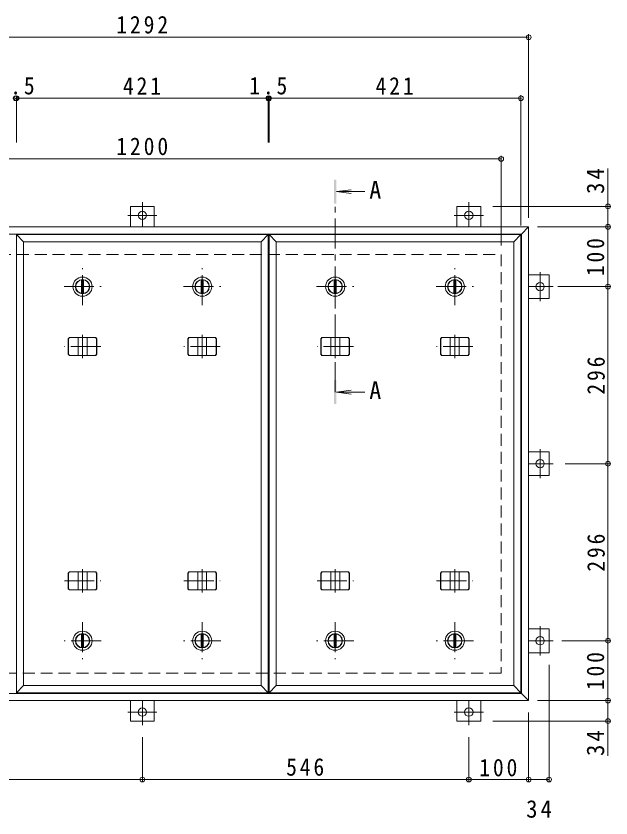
# Model space of a CAD drawing. Units: millimetres at full size, sheet at 1:10. Extents: x -1809 to 1925, y -1353 to 1371.
# Drawn here: x -1069 to -74, y 31 to 1371 of the extents above; entities that cross this region are included whole.
import ezdxf
from ezdxf.enums import TextEntityAlignment as Align

# ---------------------------------------------------------------- set-up
doc = ezdxf.new("R2010")
doc.units = ezdxf.units.MM
doc.header["$LTSCALE"] = 10
doc.header["$PDMODE"] = 32
doc.header["$PDSIZE"] = 8
doc.linetypes.add('CHAIN1', pattern=[8, 5, -1, 1, -1])
doc.linetypes.add('DASHED2', pattern=[3, 2, -1])
for name, color, linetype, lineweight in [('0-1_躯体', 2, 'DASHED2', 9), ('0-2_仕上', 3, 'Continuous', 9), ('0-3_建具', 4, 'Continuous', 9), ('0-5_寸法', 4, 'Continuous', 9), ('0-C', 2, 'Continuous', 9), ('0-E', 3, 'Continuous', 9), ('0-F', 7, 'Continuous', 9)]:
    doc.layers.add(name, color=color, linetype=linetype, lineweight=lineweight)
doc.styles.add('ＭＳ ゴシック', font='')
doc.styles.get('ＭＳ ゴシック').set_extended_font_data('MS Gothic')

msp = doc.modelspace()

# ---------------------------------------------------------------- linework, layer by layer
at = {"layer": '0-1_躯体'}
for p, q in [((-1457.55, 972.97), (-257.55, 972.97)), ((-257.55, 972.97), (-257.55, 272.97)), ((-257.55, 272.97), (-1457.55, 272.97))]:
    msp.add_line(p, q, dxfattribs=at)
at = {"layer": '0-2_仕上'}
for p, q in [((-1068.05, 1005.97), (-1056.05, 993.97)), ((-1068.05, 1005.97), (-647.05, 1005.97)), ((-1068.05, 1005.97), (-1068.05, 239.97)), ((-659.05, 993.97), (-647.05, 1005.97)), ((-647.05, 1005.97), (-647.05, 239.97)), ((-645.55, 1005.97), (-633.55, 993.97)), ((-645.55, 1005.97), (-224.55, 1005.97)), ((-645.55, 1005.97), (-645.55, 239.97)), ((-236.55, 993.97), (-224.55, 1005.97)), ((-224.55, 1005.97), (-224.55, 239.97)), ((-1056.05, 993.97), (-659.05, 993.97)), ((-1056.05, 993.97), (-1056.05, 251.97)), ((-659.05, 993.97), (-659.05, 251.97)), ((-633.55, 993.97), (-236.55, 993.97)), ((-633.55, 993.97), (-633.55, 251.97)), ((-236.55, 993.97), (-236.55, 251.97)), ((-1068.05, 239.97), (-1056.05, 251.97)), ((-1056.05, 251.97), (-659.05, 251.97)), ((-659.05, 251.97), (-647.05, 239.97)), ((-645.55, 239.97), (-633.55, 251.97)), ((-633.55, 251.97), (-236.55, 251.97)), ((-236.55, 251.97), (-224.55, 239.97)), ((-1068.05, 239.97), (-647.05, 239.97)), ((-645.55, 239.97), (-224.55, 239.97))]:
    msp.add_line(p, q, dxfattribs=at)
at = {"layer": '0-3_建具', "color": 2}
for p, q in [((-1503.55, 1018.97), (-211.55, 1018.97)), ((-223.55, 1006.97), (-211.55, 1018.97)), ((-211.55, 1018.97), (-211.55, 226.97)), ((-1491.55, 1006.97), (-223.55, 1006.97)), ((-223.55, 238.97), (-223.55, 1006.97)), ((-223.55, 238.97), (-1491.55, 238.97)), ((-223.55, 238.97), (-211.55, 226.97)), ((-211.55, 226.97), (-1503.55, 226.97))]:
    msp.add_line(p, q, dxfattribs=at)
at = {"layer": '0-3_建具'}
for p, q in [((-981.38, 831.97), (-979.65, 833.97)), ((-981.38, 805.97), (-981.38, 831.97)), ((-980.98, 831.97), (-981.38, 831.97)), ((-980.98, 831.97), (-979.25, 833.97)), ((-980.98, 805.97), (-980.98, 831.97)), ((-935.44, 833.97), (-979.65, 833.97)), ((-965.05, 803.97), (-965.05, 833.97)), ((-950.05, 803.97), (-950.05, 833.97)), ((-934.11, 831.97), (-935.84, 833.97)), ((-933.71, 831.97), (-935.44, 833.97)), ((-934.11, 805.97), (-934.11, 831.97)), ((-934.11, 831.97), (-933.71, 831.97)), ((-933.71, 805.97), (-933.71, 831.97)), ((-781.38, 831.97), (-779.65, 833.97)), ((-781.38, 805.97), (-781.38, 831.97)), ((-780.98, 831.97), (-781.38, 831.97)), ((-780.98, 831.97), (-779.25, 833.97)), ((-780.98, 805.97), (-780.98, 831.97)), ((-735.44, 833.97), (-779.65, 833.97)), ((-765.05, 803.97), (-765.05, 833.97)), ((-750.05, 803.97), (-750.05, 833.97)), ((-734.11, 831.97), (-735.84, 833.97)), ((-733.71, 831.97), (-735.44, 833.97)), ((-734.11, 805.97), (-734.11, 831.97)), ((-734.11, 831.97), (-733.71, 831.97)), ((-733.71, 805.97), (-733.71, 831.97)), ((-558.88, 831.97), (-557.15, 833.97)), ((-558.88, 805.97), (-558.88, 831.97)), ((-558.48, 831.97), (-558.88, 831.97)), ((-558.48, 831.97), (-556.75, 833.97)), ((-558.48, 805.97), (-558.48, 831.97)), ((-512.94, 833.97), (-557.15, 833.97)), ((-542.55, 803.97), (-542.55, 833.97)), ((-527.55, 803.97), (-527.55, 833.97)), ((-511.61, 831.97), (-513.34, 833.97)), ((-511.21, 831.97), (-512.94, 833.97)), ((-511.61, 805.97), (-511.61, 831.97)), ((-511.61, 831.97), (-511.21, 831.97)), ((-511.21, 805.97), (-511.21, 831.97)), ((-358.88, 831.97), (-357.15, 833.97)), ((-358.88, 805.97), (-358.88, 831.97)), ((-358.48, 831.97), (-358.88, 831.97)), ((-358.48, 831.97), (-356.75, 833.97)), ((-358.48, 805.97), (-358.48, 831.97)), ((-312.94, 833.97), (-357.15, 833.97)), ((-342.55, 803.97), (-342.55, 833.97)), ((-327.55, 803.97), (-327.55, 833.97)), ((-311.61, 831.97), (-313.34, 833.97)), ((-311.21, 831.97), (-312.94, 833.97)), ((-311.61, 805.97), (-311.61, 831.97)), ((-311.61, 831.97), (-311.21, 831.97)), ((-311.21, 805.97), (-311.21, 831.97)), ((-981.38, 805.97), (-979.65, 803.97)), ((-980.98, 805.97), (-981.38, 805.97)), ((-980.98, 805.97), (-979.25, 803.97)), ((-934.11, 805.97), (-935.84, 803.97)), ((-933.71, 805.97), (-935.44, 803.97)), ((-934.11, 805.97), (-933.71, 805.97)), ((-781.38, 805.97), (-779.65, 803.97)), ((-780.98, 805.97), (-781.38, 805.97)), ((-780.98, 805.97), (-779.25, 803.97)), ((-734.11, 805.97), (-735.84, 803.97)), ((-733.71, 805.97), (-735.44, 803.97)), ((-734.11, 805.97), (-733.71, 805.97)), ((-558.88, 805.97), (-557.15, 803.97)), ((-558.48, 805.97), (-558.88, 805.97)), ((-558.48, 805.97), (-556.75, 803.97)), ((-511.61, 805.97), (-513.34, 803.97)), ((-511.21, 805.97), (-512.94, 803.97)), ((-511.61, 805.97), (-511.21, 805.97)), ((-358.88, 805.97), (-357.15, 803.97)), ((-358.48, 805.97), (-358.88, 805.97)), ((-358.48, 805.97), (-356.75, 803.97)), ((-311.61, 805.97), (-313.34, 803.97)), ((-311.21, 805.97), (-312.94, 803.97)), ((-311.61, 805.97), (-311.21, 805.97)), ((-979.65, 803.97), (-935.44, 803.97)), ((-779.65, 803.97), (-735.44, 803.97)), ((-557.15, 803.97), (-512.94, 803.97)), ((-357.15, 803.97), (-312.94, 803.97)), ((-981.38, 439.97), (-979.65, 441.97)), ((-980.98, 439.97), (-981.38, 439.97)), ((-981.38, 439.97), (-981.38, 413.97)), ((-980.98, 439.97), (-979.25, 441.97)), ((-980.98, 439.97), (-980.98, 413.97)), ((-935.44, 441.97), (-979.65, 441.97)), ((-965.05, 441.97), (-965.05, 411.97)), ((-950.05, 441.97), (-950.05, 411.97)), ((-934.11, 439.97), (-935.84, 441.97)), ((-933.71, 439.97), (-935.44, 441.97)), ((-934.11, 439.97), (-933.71, 439.97)), ((-934.11, 439.97), (-934.11, 413.97)), ((-933.71, 439.97), (-933.71, 413.97)), ((-781.38, 439.97), (-779.65, 441.97)), ((-780.98, 439.97), (-781.38, 439.97)), ((-781.38, 439.97), (-781.38, 413.97)), ((-780.98, 439.97), (-779.25, 441.97)), ((-780.98, 439.97), (-780.98, 413.97)), ((-735.44, 441.97), (-779.65, 441.97)), ((-765.05, 441.97), (-765.05, 411.97)), ((-750.05, 441.97), (-750.05, 411.97)), ((-734.11, 439.97), (-735.84, 441.97)), ((-733.71, 439.97), (-735.44, 441.97)), ((-734.11, 439.97), (-733.71, 439.97)), ((-734.11, 439.97), (-734.11, 413.97)), ((-733.71, 439.97), (-733.71, 413.97)), ((-558.88, 439.97), (-557.15, 441.97)), ((-558.48, 439.97), (-558.88, 439.97)), ((-558.88, 439.97), (-558.88, 413.97)), ((-558.48, 439.97), (-556.75, 441.97)), ((-558.48, 439.97), (-558.48, 413.97)), ((-512.94, 441.97), (-557.15, 441.97)), ((-542.55, 441.97), (-542.55, 411.97)), ((-527.55, 441.97), (-527.55, 411.97)), ((-511.61, 439.97), (-513.34, 441.97)), ((-511.21, 439.97), (-512.94, 441.97)), ((-511.61, 439.97), (-511.21, 439.97)), ((-511.61, 439.97), (-511.61, 413.97)), ((-511.21, 439.97), (-511.21, 413.97)), ((-358.88, 439.97), (-357.15, 441.97)), ((-358.48, 439.97), (-358.88, 439.97)), ((-358.88, 439.97), (-358.88, 413.97)), ((-358.48, 439.97), (-356.75, 441.97)), ((-358.48, 439.97), (-358.48, 413.97)), ((-312.94, 441.97), (-357.15, 441.97)), ((-342.55, 441.97), (-342.55, 411.97)), ((-327.55, 441.97), (-327.55, 411.97)), ((-311.61, 439.97), (-313.34, 441.97)), ((-311.21, 439.97), (-312.94, 441.97)), ((-311.61, 439.97), (-311.21, 439.97)), ((-311.61, 439.97), (-311.61, 413.97)), ((-311.21, 439.97), (-311.21, 413.97)), ((-980.98, 413.97), (-981.38, 413.97)), ((-981.38, 413.97), (-979.65, 411.97)), ((-980.98, 413.97), (-979.25, 411.97)), ((-979.65, 411.97), (-935.44, 411.97)), ((-934.11, 413.97), (-935.84, 411.97)), ((-933.71, 413.97), (-935.44, 411.97)), ((-934.11, 413.97), (-933.71, 413.97)), ((-780.98, 413.97), (-781.38, 413.97)), ((-781.38, 413.97), (-779.65, 411.97)), ((-780.98, 413.97), (-779.25, 411.97)), ((-779.65, 411.97), (-735.44, 411.97)), ((-734.11, 413.97), (-735.84, 411.97)), ((-733.71, 413.97), (-735.44, 411.97)), ((-734.11, 413.97), (-733.71, 413.97)), ((-558.48, 413.97), (-558.88, 413.97)), ((-558.88, 413.97), (-557.15, 411.97)), ((-558.48, 413.97), (-556.75, 411.97)), ((-557.15, 411.97), (-512.94, 411.97)), ((-511.61, 413.97), (-513.34, 411.97)), ((-511.21, 413.97), (-512.94, 411.97)), ((-511.61, 413.97), (-511.21, 413.97)), ((-358.48, 413.97), (-358.88, 413.97)), ((-358.88, 413.97), (-357.15, 411.97)), ((-358.48, 413.97), (-356.75, 411.97)), ((-357.15, 411.97), (-312.94, 411.97)), ((-311.61, 413.97), (-313.34, 411.97)), ((-311.21, 413.97), (-312.94, 411.97)), ((-311.61, 413.97), (-311.21, 413.97))]:
    msp.add_line(p, q, dxfattribs=at)
at = {"layer": '0-3_建具', "linetype": 'CHAIN1'}
for p, q in [((-957.55, 799.51), (-957.55, 838.43)), ((-757.55, 799.51), (-757.55, 838.43)), ((-535.05, 799.51), (-535.05, 838.43)), ((-335.05, 799.51), (-335.05, 838.43)), ((-927.16, 818.97), (-987.93, 818.97)), ((-727.16, 818.97), (-787.93, 818.97)), ((-504.66, 818.97), (-565.43, 818.97)), ((-304.66, 818.97), (-365.43, 818.97)), ((-957.55, 446.43), (-957.55, 407.51)), ((-757.55, 446.43), (-757.55, 407.51)), ((-535.05, 446.43), (-535.05, 407.51)), ((-335.05, 446.43), (-335.05, 407.51)), ((-987.93, 426.97), (-927.16, 426.97)), ((-787.93, 426.97), (-727.16, 426.97)), ((-565.43, 426.97), (-504.66, 426.97)), ((-365.43, 426.97), (-304.66, 426.97))]:
    msp.add_line(p, q, dxfattribs=at)
at = {"layer": '0-5_寸法'}
for p, q in [((-533.05, 1077.79), (-508.26, 1081.05)), ((-533.05, 1077.79), (-508.26, 1074.52)), ((-533.05, 1077.79), (-485.58, 1077.79)), ((-533.05, 742.66), (-508.26, 745.93)), ((-533.05, 742.66), (-508.26, 739.4)), ((-533.05, 742.66), (-485.58, 742.66))]:
    msp.add_line(p, q, dxfattribs=at)
at = {"layer": '0-5_寸法', "linetype": 'CHAIN1'}
msp.add_line((-535.05, 742.66), (-535.05, 1057.79), dxfattribs=at)
at = {"layer": '0-5_寸法'}
for points in [[(-533.05, 1097.79), (-537.05, 1097.79), (-533.05, 1057.79), (-537.05, 1057.79)], [(-533.05, 722.66), (-537.05, 722.66), (-533.05, 762.66), (-537.05, 762.66)]]:
    msp.add_solid(points, dxfattribs=at)
at = {"layer": '0-C', "linetype": 'CHAIN1'}
for p, q in [((-957.55, 887.97), (-957.55, 949.97)), ((-757.55, 887.97), (-757.55, 949.97)), ((-535.05, 887.97), (-535.05, 949.97)), ((-335.05, 887.97), (-335.05, 949.97)), ((-988.55, 918.97), (-926.55, 918.97)), ((-788.55, 918.97), (-726.55, 918.97)), ((-566.05, 918.97), (-504.05, 918.97)), ((-366.05, 918.97), (-304.05, 918.97)), ((-957.55, 357.97), (-957.55, 295.97)), ((-757.55, 357.97), (-757.55, 295.97)), ((-535.05, 357.97), (-535.05, 295.97)), ((-335.05, 357.97), (-335.05, 295.97)), ((-926.55, 326.97), (-988.55, 326.97)), ((-726.55, 326.97), (-788.55, 326.97)), ((-504.05, 326.97), (-566.05, 326.97)), ((-304.05, 326.97), (-366.05, 326.97))]:
    msp.add_line(p, q, dxfattribs=at)
at = {"layer": '0-C'}
for p, q in [((-959.05, 930.37), (-959.05, 907.57)), ((-956.05, 930.37), (-956.05, 907.57)), ((-759.05, 930.37), (-759.05, 907.57)), ((-756.05, 930.37), (-756.05, 907.57)), ((-536.55, 930.37), (-536.55, 907.57)), ((-533.55, 930.37), (-533.55, 907.57)), ((-336.55, 930.37), (-336.55, 907.57)), ((-333.55, 930.37), (-333.55, 907.57)), ((-959.05, 315.57), (-959.05, 338.37)), ((-956.05, 315.57), (-956.05, 338.37)), ((-759.05, 315.57), (-759.05, 338.37)), ((-756.05, 315.57), (-756.05, 338.37)), ((-536.55, 315.57), (-536.55, 338.37)), ((-533.55, 315.57), (-533.55, 338.37)), ((-336.55, 315.57), (-336.55, 338.37)), ((-333.55, 315.57), (-333.55, 338.37))]:
    msp.add_line(p, q, dxfattribs=at)
for centre, radius in [((-957.55, 918.97), 16), ((-957.55, 918.97), 12), ((-957.55, 918.97), 11.5), ((-757.55, 918.97), 16), ((-757.55, 918.97), 12), ((-757.55, 918.97), 11.5), ((-535.05, 918.97), 16), ((-535.05, 918.97), 12), ((-535.05, 918.97), 11.5), ((-335.05, 918.97), 16), ((-335.05, 918.97), 12), ((-335.05, 918.97), 11.5), ((-957.55, 326.97), 16), ((-957.55, 326.97), 12), ((-957.55, 326.97), 11.5), ((-757.55, 326.97), 16), ((-757.55, 326.97), 12), ((-757.55, 326.97), 11.5), ((-535.05, 326.97), 16), ((-535.05, 326.97), 12), ((-535.05, 326.97), 11.5), ((-335.05, 326.97), 16), ((-335.05, 326.97), 12), ((-335.05, 326.97), 11.5)]:
    msp.add_circle(centre, radius, dxfattribs=at)
at = {"layer": '0-E', "linetype": 'CHAIN1'}
for p, q in [((-857.55, 1060.14), (-857.55, 1018.97)), ((-311.55, 1060.14), (-311.55, 1018.97)), ((-881.92, 1038.17), (-833.17, 1038.17)), ((-287.17, 1038.17), (-335.92, 1038.17)), ((-192.35, 894.59), (-192.35, 943.35)), ((-170.37, 918.97), (-211.55, 918.97)), ((-192.35, 598.59), (-192.35, 647.35)), ((-170.37, 622.97), (-211.55, 622.97)), ((-192.35, 302.59), (-192.35, 351.35)), ((-170.37, 326.97), (-211.55, 326.97)), ((-857.55, 185.8), (-857.55, 226.97)), ((-311.55, 185.8), (-311.55, 226.97)), ((-881.92, 207.77), (-833.17, 207.77)), ((-335.92, 207.77), (-287.17, 207.77))]:
    msp.add_line(p, q, dxfattribs=at)
at = {"layer": '0-E'}
for p, q in [((-837.55, 1053.17), (-877.55, 1053.17)), ((-877.55, 1053.17), (-877.55, 1018.97)), ((-837.55, 1053.17), (-837.55, 1018.97)), ((-331.55, 1053.17), (-291.55, 1053.17)), ((-331.55, 1053.17), (-331.55, 1018.97)), ((-291.55, 1053.17), (-291.55, 1018.97)), ((-177.35, 938.97), (-211.55, 938.97)), ((-177.35, 938.97), (-177.35, 898.97)), ((-177.35, 898.97), (-211.55, 898.97)), ((-177.35, 642.97), (-211.55, 642.97)), ((-177.35, 642.97), (-177.35, 602.97)), ((-177.35, 602.97), (-211.55, 602.97)), ((-177.35, 346.97), (-211.55, 346.97)), ((-177.35, 346.97), (-177.35, 306.97)), ((-177.35, 306.97), (-211.55, 306.97)), ((-877.55, 192.77), (-877.55, 226.97)), ((-837.55, 192.77), (-837.55, 226.97)), ((-331.55, 192.77), (-331.55, 226.97)), ((-291.55, 192.77), (-291.55, 226.97)), ((-837.55, 192.77), (-877.55, 192.77)), ((-291.55, 192.77), (-331.55, 192.77))]:
    msp.add_line(p, q, dxfattribs=at)
for centre in [(-857.55, 1038.17), (-311.55, 1038.17), (-192.35, 918.97), (-192.35, 622.97), (-192.35, 326.97), (-857.55, 207.77), (-311.55, 207.77)]:
    msp.add_circle(centre, 7, dxfattribs=at)
at = {"layer": '0-F'}
for p, q in [((-211.55, 1033.97), (-211.55, 1340.86)), ((-1503.55, 1335.86), (-211.55, 1335.86)), ((-1069.55, 1233.92), (-1068.05, 1233.92)), ((-1068.05, 1236.92), (-1068.05, 1159.79)), ((-1068.05, 1233.92), (-647.05, 1233.92)), ((-647.05, 1236.92), (-647.05, 1159.79)), ((-647.05, 1233.92), (-645.55, 1233.92)), ((-645.55, 1236.92), (-645.55, 1159.79)), ((-645.55, 1233.92), (-224.55, 1233.92)), ((-224.55, 1020.97), (-224.55, 1238.92)), ((-1457.55, 1132.52), (-257.55, 1132.52)), ((-257.55, 987.97), (-257.55, 1137.52)), ((-78.89, 1053.17), (-78.89, 1116.46)), ((-73.89, 1053.17), (-271.55, 1053.17)), ((-78.89, 1018.97), (-78.89, 1053.17)), ((-196.55, 1018.97), (-73.89, 1018.97)), ((-78.89, 918.97), (-78.89, 1018.97)), ((-162.62, 918.97), (-73.89, 918.97)), ((-78.89, 918.97), (-78.89, 622.97)), ((-75.89, 622.97), (-150.37, 622.97)), ((-78.89, 622.97), (-78.89, 326.97)), ((-156.03, 326.97), (-73.89, 326.97)), ((-78.89, 226.97), (-78.89, 326.97)), ((-177.35, 91.95), (-177.35, 286.97)), ((-196.55, 226.97), (-73.89, 226.97)), ((-78.89, 226.97), (-78.89, 192.77)), ((-211.55, 91.95), (-211.55, 206.97)), ((-73.89, 192.77), (-271.55, 192.77)), ((-78.89, 192.77), (-78.89, 134.37)), ((-857.55, 91.95), (-857.55, 165.8)), ((-311.55, 91.95), (-311.55, 165.8)), ((-1403.55, 94.95), (-857.55, 94.95)), ((-857.55, 94.95), (-311.55, 94.95)), ((-311.55, 94.95), (-211.55, 94.95)), ((-211.55, 94.95), (-177.35, 94.95))]:
    msp.add_line(p, q, dxfattribs=at)
for p in [(-211.55, 1335.86), (-1069.55, 1233.92), (-1068.05, 1233.92), (-647.05, 1233.92), (-645.55, 1233.92), (-224.55, 1233.92), (-257.55, 1132.52), (-78.89, 1053.17), (-78.89, 1018.97), (-78.89, 918.97), (-78.89, 622.97), (-78.89, 326.97), (-78.89, 226.97), (-78.89, 192.77), (-857.55, 94.95), (-311.55, 94.95), (-211.55, 94.95), (-177.35, 94.95)]:
    msp.add_point(p, dxfattribs=at)

# ---------------------------------------------------------------- texts
at = {"layer": '0-5_寸法', "color": 2, "style": 'ＭＳ ゴシック'}
for p in [(-478.02, 1057.39), (-478.02, 722.27)]:
    msp.add_text('A', height=29.33, dxfattribs=at).set_placement(p, align=Align.BOTTOM_LEFT)
at = {"layer": '0-F', "color": 2, "char_height": 29.33, "attachment_point": 7, "style": 'ＭＳ ゴシック'}
for s, insert in [('\\T1.28;\\W0.9;1292', (-901.3, 1341.86)), ('\\T1.27;\\W0.9;1.5', (-1101.3, 1239.92)), ('\\T1.27;\\W0.9;421', (-890.05, 1239.92)), ('\\T1.27;\\W0.9;1.5', (-678.8, 1239.92)), ('\\T1.27;\\W0.9;421', (-467.55, 1239.92)), ('\\T1.28;\\W0.9;1200', (-901.3, 1138.52)), ('\\T1.27;\\W0.9;546', (-617.05, 100.95)), ('\\T1.27;\\W0.9;100', (-294.05, 99.95)), ('\\T1.27;\\W0.95;34', (-215.7, 30.73))]:
    msp.add_mtext(s, dxfattribs=dict(at, insert=insert))
at = {"layer": '0-F', "color": 2, "char_height": 29.33, "attachment_point": 7, "rotation": 90, "style": 'ＭＳ ゴシック'}
for s, insert in [('\\T1.27;\\W0.95;34', (-84.89, 1073.96)), ('\\T1.27;\\W0.9;100', (-84.89, 936.47)), ('\\T1.27;\\W0.9;296', (-83.89, 738.47)), ('\\T1.27;\\W0.9;296', (-83.89, 442.47)), ('\\T1.27;\\W0.9;100', (-84.89, 244.47)), ('\\T1.27;\\W0.95;34', (-84.89, 134.37))]:
    msp.add_mtext(s, dxfattribs=dict(at, insert=insert))

doc.saveas('drawing.dxf')
